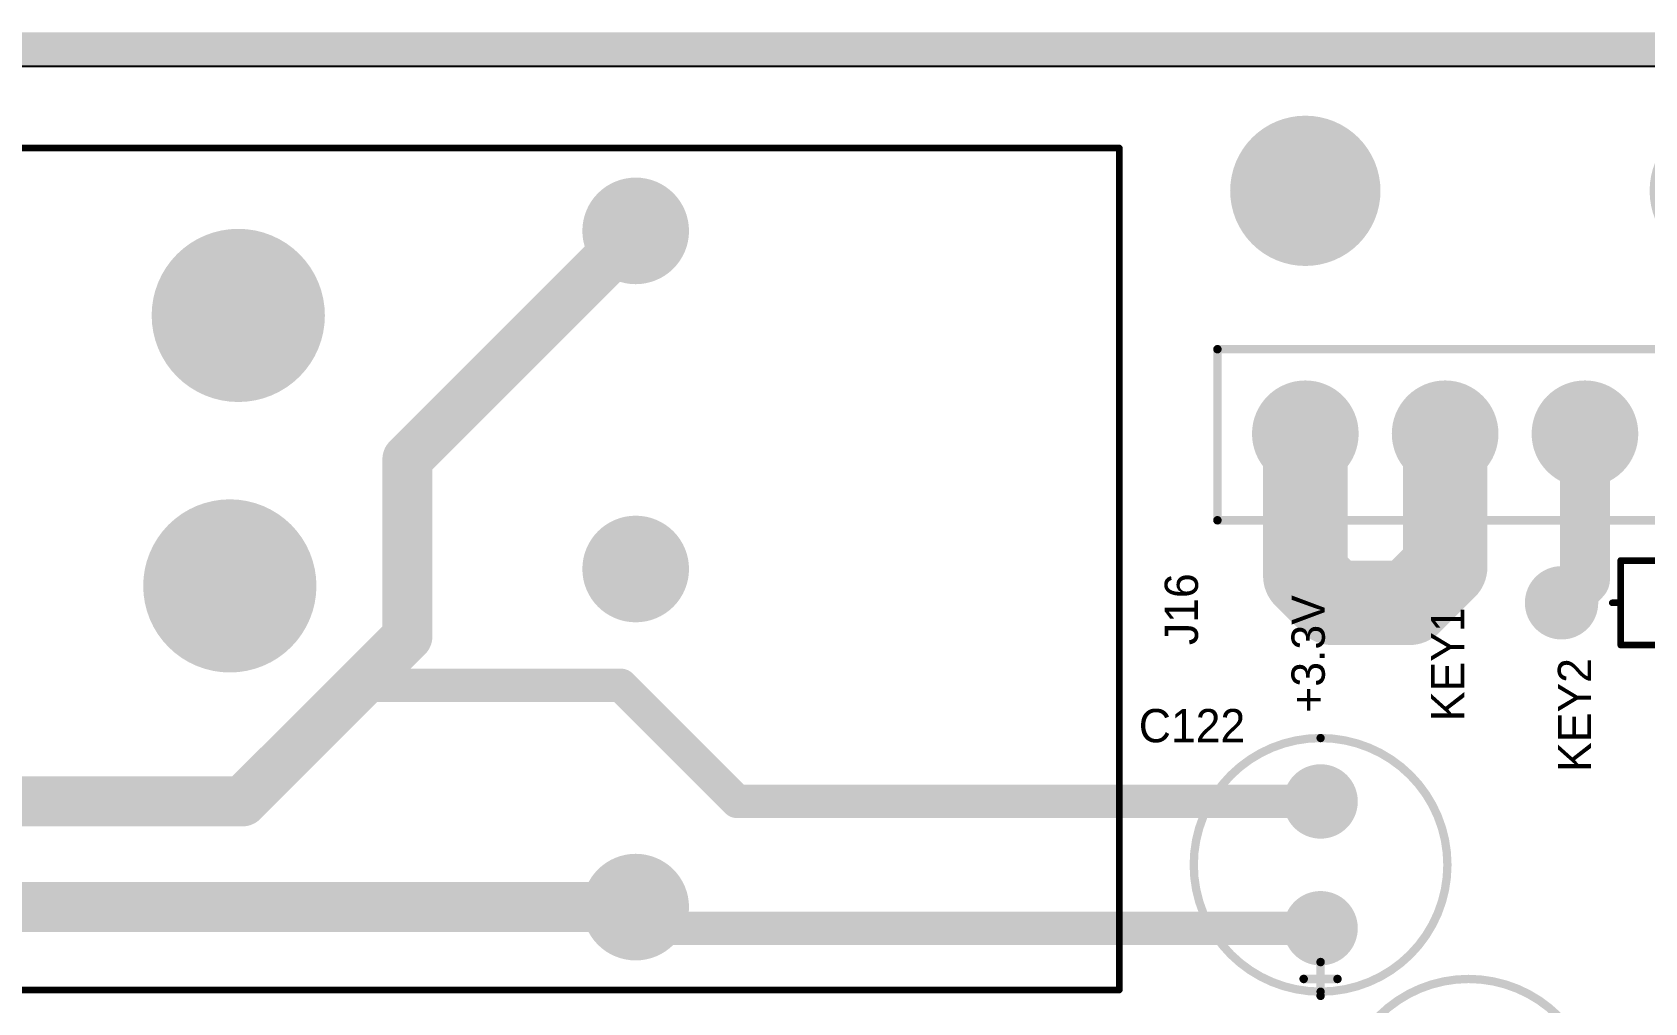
# Model space of a CAD drawing. Header units: millimetres. Extents: x 37 to 228, y -28 to 210.
# Drawn here: x 80.84 to 129.28, y 181.18 to 210.34 of the extents above; entities that cross this region are included whole.
import ezdxf

# ---------------------------------------------------------------- set-up
doc = ezdxf.new("R2010")
doc.units = ezdxf.units.MM
for name, color, linetype in [('BottomLayer', 5, 'Continuous'), ('BottomSolder', 6, 'Continuous'), ('InternalPlane1', 76, 'Continuous'), ('InternalPlane2', 16, 'Continuous'), ('KeepOutLayer', 6, 'Continuous'), ('MultiLayer', 9, 'Continuous'), ('TopLayer', 1, 'Continuous'), ('TopOverlay', 2, 'Continuous'), ('TopSolder', 216, 'Continuous')]:
    doc.layers.add(name, color=color, linetype=linetype)

# ---------------------------------------------------------------- blocks, each defined once
blk = doc.blocks.new('CAP_0_15_2')
at = {"layer": 'BottomLayer', "const_width": 1.016}
for points in [[(-2.413, 0, 1), (-1.397, 0, 1)], [(1.397, 0, 1), (2.413, 0, 1)]]:
    blk.add_lwpolyline(points, format="xyb", close=True, dxfattribs=at)
at = {"layer": 'BottomSolder', "const_width": 1.118}
for points in [[(-2.464, 0, 1), (-1.346, 0, 1)], [(1.346, 0, 1), (2.464, 0, 1)]]:
    blk.add_lwpolyline(points, format="xyb", close=True, dxfattribs=at)
at = {"layer": 'InternalPlane1', "const_width": 1.016}
for points in [[(-2.413, 0, 1), (-1.397, 0, 1)], [(1.397, 0, 1), (2.413, 0, 1)]]:
    blk.add_lwpolyline(points, format="xyb", close=True, dxfattribs=at)
at = {"layer": 'InternalPlane2', "const_width": 1.016}
for points in [[(-2.413, 0, 1), (-1.397, 0, 1)], [(1.397, 0, 1), (2.413, 0, 1)]]:
    blk.add_lwpolyline(points, format="xyb", close=True, dxfattribs=at)
at = {"layer": 'MultiLayer', "const_width": 1.016}
for points in [[(-2.413, 0, 1), (-1.397, 0, 1)], [(1.397, 0, 1), (2.413, 0, 1)]]:
    blk.add_lwpolyline(points, format="xyb", close=True, dxfattribs=at)
at = {"layer": 'TopLayer', "const_width": 1.016}
for points in [[(-2.413, 0, 1), (-1.397, 0, 1)], [(1.397, 0, 1), (2.413, 0, 1)]]:
    blk.add_lwpolyline(points, format="xyb", close=True, dxfattribs=at)
at = {"layer": 'TopOverlay'}
for points, const_width in [([(3.81, 0, 1), (-3.81, 0, 1)], 0.25), ([(3.365, 0.508, 1), (3.493, 0.508, 1)], 0.127), ([(-3.872, 0, 1), (-3.748, 0, 1)], 0.125), ([(2.857, 0, 1), (2.985, 0, 1)], 0.127), ([(3.748, 0, 1), (3.872, 0, 1)], 0.125), ([(3.873, 0, 1), (4, 0, 1)], 0.127), ([(3.365, -0.508, 1), (3.493, -0.508, 1)], 0.127)]:
    blk.add_lwpolyline(points, format="xyb", close=True, dxfattribs=dict(at, const_width=const_width))
at = {"layer": 'TopOverlay', "const_width": 0.254}
for points in [[(3.429, -0.508), (3.429, 0.508)], [(3.937, 0), (2.921, 0)]]:
    blk.add_lwpolyline(points, dxfattribs=at)
at = {"layer": 'TopSolder', "const_width": 1.118}
for points in [[(-2.464, 0, 1), (-1.346, 0, 1)], [(1.346, 0, 1), (2.464, 0, 1)]]:
    blk.add_lwpolyline(points, format="xyb", close=True, dxfattribs=at)
blk = doc.blocks.new('CAP_0_15_92')
at = {"layer": 'BottomLayer', "const_width": 1.016}
for points in [[(-2.413, 0, 1), (-1.397, 0, 1)], [(1.397, 0, 1), (2.413, 0, 1)]]:
    blk.add_lwpolyline(points, format="xyb", close=True, dxfattribs=at)
at = {"layer": 'BottomSolder', "const_width": 1.118}
for points in [[(-2.464, 0, 1), (-1.346, 0, 1)], [(1.346, 0, 1), (2.464, 0, 1)]]:
    blk.add_lwpolyline(points, format="xyb", close=True, dxfattribs=at)
at = {"layer": 'InternalPlane1', "const_width": 0.508}
for points in [[(1.409, 1.169, -0.203452), (2.401, 1.169)], [(0.736, -0.496, -0.203452), (0.736, 0.496)], [(3.074, 0.496, -0.203452), (3.074, -0.496)], [(2.401, -1.169, -0.203452), (1.409, -1.169)]]:
    blk.add_lwpolyline(points, format="xyb", dxfattribs=at)
at = {"layer": 'InternalPlane1'}
for points, const_width in [([(-2.413, 0, 1), (-1.397, 0, 1)], 1.016), ([(1.282, 1.169, 1), (1.536, 1.169, 1)], 0.254), ([(2.274, 1.169, 1), (2.528, 1.169, 1)], 0.254), ([(0.609, 0.496, 1), (0.863, 0.496, 1)], 0.254), ([(2.947, 0.496, 1), (3.201, 0.496, 1)], 0.254), ([(0.609, -0.496, 1), (0.863, -0.496, 1)], 0.254), ([(2.947, -0.496, 1), (3.201, -0.496, 1)], 0.254), ([(1.282, -1.169, 1), (1.536, -1.169, 1)], 0.254), ([(2.274, -1.169, 1), (2.528, -1.169, 1)], 0.254)]:
    blk.add_lwpolyline(points, format="xyb", close=True, dxfattribs=dict(at, const_width=const_width))
at = {"layer": 'InternalPlane2', "const_width": 0.508}
for points in [[(-2.401, 1.169, -0.203452), (-1.409, 1.169)], [(-3.074, -0.496, -0.203452), (-3.074, 0.496)], [(-0.736, 0.496, -0.203452), (-0.736, -0.496)], [(-1.409, -1.169, -0.203452), (-2.401, -1.169)]]:
    blk.add_lwpolyline(points, format="xyb", dxfattribs=at)
at = {"layer": 'InternalPlane2'}
for points, const_width in [([(-2.528, 1.169, 1), (-2.274, 1.169, 1)], 0.254), ([(-1.536, 1.169, 1), (-1.282, 1.169, 1)], 0.254), ([(1.397, 0, 1), (2.413, 0, 1)], 1.016), ([(-3.201, 0.496, 1), (-2.947, 0.496, 1)], 0.254), ([(-0.863, 0.496, 1), (-0.609, 0.496, 1)], 0.254), ([(-3.201, -0.496, 1), (-2.947, -0.496, 1)], 0.254), ([(-0.863, -0.496, 1), (-0.609, -0.496, 1)], 0.254), ([(-2.528, -1.169, 1), (-2.274, -1.169, 1)], 0.254), ([(-1.536, -1.169, 1), (-1.282, -1.169, 1)], 0.254)]:
    blk.add_lwpolyline(points, format="xyb", close=True, dxfattribs=dict(at, const_width=const_width))
at = {"layer": 'MultiLayer', "const_width": 1.016}
for points in [[(-2.413, 0, 1), (-1.397, 0, 1)], [(1.397, 0, 1), (2.413, 0, 1)]]:
    blk.add_lwpolyline(points, format="xyb", close=True, dxfattribs=at)
at = {"layer": 'TopLayer', "const_width": 1.016}
for points in [[(-2.413, 0, 1), (-1.397, 0, 1)], [(1.397, 0, 1), (2.413, 0, 1)]]:
    blk.add_lwpolyline(points, format="xyb", close=True, dxfattribs=at)
at = {"layer": 'TopOverlay'}
for points, const_width in [([(3.81, 0, 1), (-3.81, 0, 1)], 0.25), ([(-3.493, 0.508, 1), (-3.365, 0.508, 1)], 0.127), ([(-4, 0, 1), (-3.873, 0, 1)], 0.127), ([(-3.872, 0, 1), (-3.748, 0, 1)], 0.125), ([(-2.985, 0, 1), (-2.857, 0, 1)], 0.127), ([(3.748, 0, 1), (3.872, 0, 1)], 0.125), ([(-3.493, -0.508, 1), (-3.365, -0.508, 1)], 0.127)]:
    blk.add_lwpolyline(points, format="xyb", close=True, dxfattribs=dict(at, const_width=const_width))
at = {"layer": 'TopOverlay', "const_width": 0.254}
for points in [[(-3.429, 0.508), (-3.429, -0.508)], [(-2.921, 0), (-3.937, 0)]]:
    blk.add_lwpolyline(points, dxfattribs=at)
at = {"layer": 'TopSolder', "const_width": 1.118}
for points in [[(-2.464, 0, 1), (-1.346, 0, 1)], [(1.346, 0, 1), (2.464, 0, 1)]]:
    blk.add_lwpolyline(points, format="xyb", close=True, dxfattribs=at)
blk = doc.blocks.new('VRB1224XD_10WR2_150')
at = {"layer": 'BottomLayer', "const_width": 1.5}
for points in [[(10.426, 9.906, 1), (11.926, 9.906, 1)], [(10.426, -0.254, 1), (11.926, -0.254, 1)], [(10.426, -10.414, 1), (11.926, -10.414, 1)]]:
    blk.add_lwpolyline(points, format="xyb", close=True, dxfattribs=at)
at = {"layer": 'BottomSolder', "const_width": 1.602}
for points in [[(10.375, 9.906, 1), (11.977, 9.906, 1)], [(10.375, -0.254, 1), (11.977, -0.254, 1)], [(10.375, -10.414, 1), (11.977, -10.414, 1)]]:
    blk.add_lwpolyline(points, format="xyb", close=True, dxfattribs=at)
at = {"layer": 'InternalPlane1', "const_width": 1.258}
for points in [[(10.547, 9.906, 1), (11.805, 9.906, 1)], [(10.547, -0.254, 1), (11.805, -0.254, 1)], [(10.547, -10.414, 1), (11.805, -10.414, 1)]]:
    blk.add_lwpolyline(points, format="xyb", close=True, dxfattribs=at)
at = {"layer": 'InternalPlane2', "const_width": 1.258}
for points in [[(10.547, 9.906, 1), (11.805, 9.906, 1)], [(10.547, -0.254, 1), (11.805, -0.254, 1)], [(10.547, -10.414, 1), (11.805, -10.414, 1)]]:
    blk.add_lwpolyline(points, format="xyb", close=True, dxfattribs=at)
at = {"layer": 'MultiLayer', "const_width": 1.5}
for points in [[(10.426, 9.906, 1), (11.926, 9.906, 1)], [(10.426, -0.254, 1), (11.926, -0.254, 1)], [(10.426, -10.414, 1), (11.926, -10.414, 1)]]:
    blk.add_lwpolyline(points, format="xyb", close=True, dxfattribs=at)
at = {"layer": 'TopLayer', "const_width": 1.5}
for points in [[(10.426, 9.906, 1), (11.926, 9.906, 1)], [(10.426, -0.254, 1), (11.926, -0.254, 1)], [(10.426, -10.414, 1), (11.926, -10.414, 1)]]:
    blk.add_lwpolyline(points, format="xyb", close=True, dxfattribs=at)
at = {"layer": 'TopOverlay', "const_width": 0.2}
for points in [[(-10.884, 12.396), (0.381, 12.396)], [(0.381, 12.396), (12.916, 12.396)], [(12.916, 12.396), (25.704, 12.396)], [(25.704, -12.904), (25.704, 12.396)], [(-10.884, -12.904), (12.916, -12.904)], [(12.916, -12.904), (25.704, -12.904)]]:
    blk.add_lwpolyline(points, dxfattribs=at)
at = {"layer": 'TopOverlay', "const_width": 0.1}
for points in [[(0.331, 12.396, 1), (0.431, 12.396, 1)], [(0.331, 12.396, 1), (0.431, 12.396, 1)], [(12.866, 12.396, 1), (12.966, 12.396, 1)], [(12.866, 12.396, 1), (12.966, 12.396, 1)], [(25.654, 12.396, 1), (25.754, 12.396, 1)], [(25.654, 12.396, 1), (25.754, 12.396, 1)], [(12.866, -12.904, 1), (12.966, -12.904, 1)], [(12.866, -12.904, 1), (12.966, -12.904, 1)], [(25.654, -12.904, 1), (25.754, -12.904, 1)], [(25.654, -12.904, 1), (25.754, -12.904, 1)]]:
    blk.add_lwpolyline(points, format="xyb", close=True, dxfattribs=at)
at = {"layer": 'TopSolder', "const_width": 1.602}
for points in [[(10.375, 9.906, 1), (11.977, 9.906, 1)], [(10.375, -0.254, 1), (11.977, -0.254, 1)], [(10.375, -10.414, 1), (11.977, -10.414, 1)]]:
    blk.add_lwpolyline(points, format="xyb", close=True, dxfattribs=at)
blk = doc.blocks.new('CON_1X4_4_2___L____2_157')
at = {"layer": 'BottomLayer'}
for points, const_width in [([(-7.05, 0, 1), (-5.55, 0, 1)], 1.5), ([(-2.85, 0, 1), (-1.35, 0, 1)], 1.5), ([(1.35, 0, 1), (2.85, 0, 1)], 1.5), ([(5.55, 0, 1), (7.05, 0, 1)], 1.5), ([(-6.935, -7.3, 1), (-5.665, -7.3, 1)], 1.27), ([(5.665, -7.3, 1), (6.935, -7.3, 1)], 1.27)]:
    blk.add_lwpolyline(points, format="xyb", close=True, dxfattribs=dict(at, const_width=const_width))
at = {"layer": 'BottomSolder'}
for points, const_width in [([(-7.101, 0, 1), (-5.499, 0, 1)], 1.602), ([(-2.901, 0, 1), (-1.299, 0, 1)], 1.602), ([(1.299, 0, 1), (2.901, 0, 1)], 1.602), ([(5.499, 0, 1), (7.101, 0, 1)], 1.602), ([(-6.986, -7.3, 1), (-5.614, -7.3, 1)], 1.372), ([(5.614, -7.3, 1), (6.986, -7.3, 1)], 1.372)]:
    blk.add_lwpolyline(points, format="xyb", close=True, dxfattribs=dict(at, const_width=const_width))
at = {"layer": 'InternalPlane1'}
for points, const_width in [([(-7.054, 0, 1), (-5.546, 0, 1)], 1.508), ([(-2.854, 0, 1), (-1.346, 0, 1)], 1.508), ([(1.346, 0, 1), (2.854, 0, 1)], 1.508), ([(5.546, 0, 1), (7.054, 0, 1)], 1.508), ([(-7.429, -7.3, 1), (-5.171, -7.3, 1)], 2.258), ([(5.171, -7.3, 1), (7.429, -7.3, 1)], 2.258)]:
    blk.add_lwpolyline(points, format="xyb", close=True, dxfattribs=dict(at, const_width=const_width))
at = {"layer": 'InternalPlane2'}
for points, const_width in [([(-7.054, 0, 1), (-5.546, 0, 1)], 1.508), ([(-2.854, 0, 1), (-1.346, 0, 1)], 1.508), ([(1.346, 0, 1), (2.854, 0, 1)], 1.508), ([(5.546, 0, 1), (7.054, 0, 1)], 1.508), ([(-7.429, -7.3, 1), (-5.171, -7.3, 1)], 2.258), ([(5.171, -7.3, 1), (7.429, -7.3, 1)], 2.258)]:
    blk.add_lwpolyline(points, format="xyb", close=True, dxfattribs=dict(at, const_width=const_width))
at = {"layer": 'MultiLayer'}
for points, const_width in [([(-7.05, 0, 1), (-5.55, 0, 1)], 1.5), ([(-2.85, 0, 1), (-1.35, 0, 1)], 1.5), ([(1.35, 0, 1), (2.85, 0, 1)], 1.5), ([(5.55, 0, 1), (7.05, 0, 1)], 1.5), ([(-6.935, -7.3, 1), (-5.665, -7.3, 1)], 1.27), ([(5.665, -7.3, 1), (6.935, -7.3, 1)], 1.27)]:
    blk.add_lwpolyline(points, format="xyb", close=True, dxfattribs=dict(at, const_width=const_width))
at = {"layer": 'TopLayer'}
for points, const_width in [([(-7.05, 0, 1), (-5.55, 0, 1)], 1.5), ([(-2.85, 0, 1), (-1.35, 0, 1)], 1.5), ([(1.35, 0, 1), (2.85, 0, 1)], 1.5), ([(5.55, 0, 1), (7.05, 0, 1)], 1.5), ([(-6.935, -7.3, 1), (-5.665, -7.3, 1)], 1.27), ([(5.665, -7.3, 1), (6.935, -7.3, 1)], 1.27)]:
    blk.add_lwpolyline(points, format="xyb", close=True, dxfattribs=dict(at, const_width=const_width))
at = {"layer": 'TopOverlay', "const_width": 0.254}
for points in [[(-8.84, 2.6), (-8.84, -2.54)], [(8.94, 2.6), (-8.84, 2.6)], [(8.94, 2.6), (8.94, -2.54)], [(8.94, -2.54), (-8.84, -2.54)]]:
    blk.add_lwpolyline(points, dxfattribs=at)
at = {"layer": 'TopOverlay', "const_width": 0.127}
for points in [[(-8.903, 2.6, 1), (-8.776, 2.6, 1)], [(-8.903, 2.6, 1), (-8.776, 2.6, 1)], [(8.877, 2.6, 1), (9.004, 2.6, 1)], [(8.877, 2.6, 1), (9.004, 2.6, 1)], [(-8.903, -2.54, 1), (-8.776, -2.54, 1)], [(-8.903, -2.54, 1), (-8.776, -2.54, 1)], [(8.877, -2.54, 1), (9.004, -2.54, 1)], [(8.877, -2.54, 1), (9.004, -2.54, 1)]]:
    blk.add_lwpolyline(points, format="xyb", close=True, dxfattribs=at)
at = {"layer": 'TopSolder'}
for points, const_width in [([(-7.101, 0, 1), (-5.499, 0, 1)], 1.602), ([(-2.901, 0, 1), (-1.299, 0, 1)], 1.602), ([(1.299, 0, 1), (2.901, 0, 1)], 1.602), ([(5.499, 0, 1), (7.101, 0, 1)], 1.602), ([(-6.986, -7.3, 1), (-5.614, -7.3, 1)], 1.372), ([(5.614, -7.3, 1), (6.986, -7.3, 1)], 1.372)]:
    blk.add_lwpolyline(points, format="xyb", close=True, dxfattribs=dict(at, const_width=const_width))
blk = doc.blocks.new('DIODE_0_3_165')
at = {"layer": 'BottomLayer', "const_width": 1}
for points in [[(-4.31, 0, 1), (-3.31, 0, 1)], [(3.31, 0, 1), (4.31, 0, 1)]]:
    blk.add_lwpolyline(points, format="xyb", close=True, dxfattribs=at)
at = {"layer": 'BottomSolder', "const_width": 1.102}
for points in [[(-4.361, 0, 1), (-3.259, 0, 1)], [(3.259, 0, 1), (4.361, 0, 1)]]:
    blk.add_lwpolyline(points, format="xyb", close=True, dxfattribs=at)
at = {"layer": 'InternalPlane1', "const_width": 1.008}
for points in [[(-4.314, 0, 1), (-3.306, 0, 1)], [(3.306, 0, 1), (4.314, 0, 1)]]:
    blk.add_lwpolyline(points, format="xyb", close=True, dxfattribs=at)
at = {"layer": 'InternalPlane2', "const_width": 1.008}
for points in [[(-4.314, 0, 1), (-3.306, 0, 1)], [(3.306, 0, 1), (4.314, 0, 1)]]:
    blk.add_lwpolyline(points, format="xyb", close=True, dxfattribs=at)
at = {"layer": 'MultiLayer', "const_width": 1}
for points in [[(-4.31, 0, 1), (-3.31, 0, 1)], [(3.31, 0, 1), (4.31, 0, 1)]]:
    blk.add_lwpolyline(points, format="xyb", close=True, dxfattribs=at)
at = {"layer": 'TopLayer', "const_width": 1}
for points in [[(-4.31, 0, 1), (-3.31, 0, 1)], [(3.31, 0, 1), (4.31, 0, 1)]]:
    blk.add_lwpolyline(points, format="xyb", close=True, dxfattribs=at)
at = {"layer": 'TopOverlay', "const_width": 0.2}
for points in [[(-2.032, -1.27), (-2.032, 1.27)], [(-2.032, 1.27), (2.032, 1.27)], [(2.032, -1.27), (2.032, 1.27)], [(-2.286, 0), (-2.032, 0)], [(2.032, 0), (2.286, 0)], [(-2.032, -1.27), (2.032, -1.27)]]:
    blk.add_lwpolyline(points, dxfattribs=at)
at = {"layer": 'TopOverlay', "const_width": 0.1}
for points in [[(-2.082, 1.27, 1), (-1.982, 1.27, 1)], [(-2.082, 1.27, 1), (-1.982, 1.27, 1)], [(1.982, 1.27, 1), (2.082, 1.27, 1)], [(1.982, 1.27, 1), (2.082, 1.27, 1)], [(-2.336, 0, 1), (-2.236, 0, 1)], [(-2.082, 0, 1), (-1.982, 0, 1)], [(1.982, 0, 1), (2.082, 0, 1)], [(2.236, 0, 1), (2.336, 0, 1)], [(-2.082, -1.27, 1), (-1.982, -1.27, 1)], [(-2.082, -1.27, 1), (-1.982, -1.27, 1)], [(1.982, -1.27, 1), (2.082, -1.27, 1)], [(1.982, -1.27, 1), (2.082, -1.27, 1)]]:
    blk.add_lwpolyline(points, format="xyb", close=True, dxfattribs=at)
at = {"layer": 'TopOverlay'}
blk.add_solid([(0.762, -1.27), (2.032, -1.27), (0.762, 1.27), (2.032, 1.27)], dxfattribs=at)
at = {"layer": 'TopSolder', "const_width": 1.102}
for points in [[(-4.361, 0, 1), (-3.259, 0, 1)], [(3.259, 0, 1), (4.361, 0, 1)]]:
    blk.add_lwpolyline(points, format="xyb", close=True, dxfattribs=at)

msp = doc.modelspace()

# ---------------------------------------------------------------- linework, layer by layer
at = {"layer": 'BottomLayer'}
for points, const_width in [([(92.105, 197.515), (98.963, 204.373)], 1.5), ([(119.079, 194.036), (119.079, 198.277)], 2.54), ([(123.279, 194.272), (123.279, 198.277)], 2.54), ([(127.479, 193.9), (127.479, 198.277)], 1.5), ([(92.105, 192.181), (92.105, 197.515)], 1.5), ([(119.079, 194.036), (119.918, 193.197)], 2.54), ([(122.204, 193.197), (123.279, 194.272)], 2.54), ([(119.918, 193.197), (122.204, 193.197)], 2.54), ([(126.776, 193.197), (127.479, 193.9)], 1.5), ([(90.644, 190.72), (92.105, 192.181)], 1.5), ([(87.152, 187.228), (90.644, 190.72)], 1.5), ([(90.644, 190.72), (98.518, 190.72)], 1), ([(98.518, 190.72), (102.011, 187.228)], 1), ([(65.562, 187.228), (87.152, 187.228)], 1.5), ([(102.011, 187.228), (119.537, 187.228)], 1), ([(70.007, 184.053), (98.963, 184.053)], 1.5), ([(98.963, 184.053), (99.598, 183.418)], 1), ([(99.598, 183.418), (119.537, 183.418)], 1)]:
    msp.add_lwpolyline(points, dxfattribs=dict(at, const_width=const_width))
for points, const_width in [([(98.588, 204.373, 1), (99.338, 204.373, 1)], 0.75), ([(85.775, 201.833, 1), (88.275, 201.833, 1)], 2.5), ([(118.444, 198.277, 1), (119.714, 198.277, 1)], 1.27), ([(122.644, 198.277, 1), (123.914, 198.277, 1)], 1.27), ([(127.104, 198.277, 1), (127.854, 198.277, 1)], 0.75), ([(91.73, 197.515, 1), (92.48, 197.515, 1)], 0.75), ([(91.73, 197.515, 1), (92.48, 197.515, 1)], 0.75), ([(85.521, 193.705, 1), (88.021, 193.705, 1)], 2.5), ([(118.444, 194.036, 1), (119.714, 194.036, 1)], 1.27), ([(118.444, 194.036, 1), (119.714, 194.036, 1)], 1.27), ([(122.644, 194.272, 1), (123.914, 194.272, 1)], 1.27), ([(122.644, 194.272, 1), (123.914, 194.272, 1)], 1.27), ([(119.283, 193.197, 1), (120.553, 193.197, 1)], 1.27), ([(119.283, 193.197, 1), (120.553, 193.197, 1)], 1.27), ([(121.569, 193.197, 1), (122.839, 193.197, 1)], 1.27), ([(121.569, 193.197, 1), (122.839, 193.197, 1)], 1.27), ([(127.104, 193.9, 1), (127.854, 193.9, 1)], 0.75), ([(127.104, 193.9, 1), (127.854, 193.9, 1)], 0.75), ([(126.401, 193.197, 1), (127.151, 193.197, 1)], 0.75), ([(91.73, 192.181, 1), (92.48, 192.181, 1)], 0.75), ([(91.73, 192.181, 1), (92.48, 192.181, 1)], 0.75), ([(90.269, 190.72, 1), (91.02, 190.72, 1)], 0.75), ([(90.269, 190.72, 1), (91.02, 190.72, 1)], 0.75), ([(90.395, 190.72, 1), (90.894, 190.72, 1)], 0.5), ([(98.269, 190.72, 1), (98.768, 190.72, 1)], 0.5), ([(98.269, 190.72, 1), (98.768, 190.72, 1)], 0.5), ([(86.777, 187.228, 1), (87.527, 187.228, 1)], 0.75), ([(86.777, 187.228, 1), (87.527, 187.228, 1)], 0.75), ([(101.761, 187.228, 1), (102.261, 187.228, 1)], 0.5), ([(101.761, 187.228, 1), (102.261, 187.228, 1)], 0.5), ([(119.287, 187.228, 1), (119.787, 187.228, 1)], 0.5), ([(98.588, 184.053, 1), (99.338, 184.053, 1)], 0.75), ([(98.713, 184.053, 1), (99.213, 184.053, 1)], 0.5), ([(99.348, 183.418, 1), (99.848, 183.418, 1)], 0.5), ([(99.348, 183.418, 1), (99.848, 183.418, 1)], 0.5), ([(119.287, 183.418, 1), (119.787, 183.418, 1)], 0.5)]:
    msp.add_lwpolyline(points, format="xyb", close=True, dxfattribs=dict(at, const_width=const_width))
at = {"layer": 'BottomSolder', "const_width": 2.602}
for points in [[(85.724, 201.833, 1), (88.326, 201.833, 1)], [(85.47, 193.705, 1), (88.072, 193.705, 1)]]:
    msp.add_lwpolyline(points, format="xyb", close=True, dxfattribs=at)
at = {"layer": 'InternalPlane1'}
msp.add_line((47.403, 209.324), (226.977, 209.324), dxfattribs=at)
at = {"layer": 'InternalPlane1', "const_width": 1.016}
msp.add_lwpolyline([(47.02, 209.834), (227.36, 209.834)], dxfattribs=at)
at = {"layer": 'InternalPlane1', "const_width": 2.008}
for points in [[(86.021, 201.833, 1), (88.029, 201.833, 1)], [(85.767, 193.705, 1), (87.775, 193.705, 1)]]:
    msp.add_lwpolyline(points, format="xyb", close=True, dxfattribs=at)
at = {"layer": 'InternalPlane2'}
msp.add_line((47.403, 209.324), (226.977, 209.324), dxfattribs=at)
at = {"layer": 'InternalPlane2', "const_width": 1.016}
msp.add_lwpolyline([(47.02, 209.834), (227.36, 209.834)], dxfattribs=at)
at = {"layer": 'InternalPlane2', "const_width": 2.008}
for points in [[(86.021, 201.833, 1), (88.029, 201.833, 1)], [(85.767, 193.705, 1), (87.775, 193.705, 1)]]:
    msp.add_lwpolyline(points, format="xyb", close=True, dxfattribs=at)
at = {"layer": 'KeepOutLayer', "const_width": 0.254}
msp.add_lwpolyline([(47.02, 209.707), (227.36, 209.707)], dxfattribs=at)
at = {"layer": 'MultiLayer', "const_width": 2.5}
for points in [[(85.775, 201.833, 1), (88.275, 201.833, 1)], [(85.521, 193.705, 1), (88.021, 193.705, 1)]]:
    msp.add_lwpolyline(points, format="xyb", close=True, dxfattribs=at)
at = {"layer": 'TopLayer'}
for points, const_width in [([(85.775, 201.833, 1), (88.275, 201.833, 1)], 2.5), ([(118.444, 198.277, 1), (119.714, 198.277, 1)], 1.27), ([(122.644, 198.277, 1), (123.914, 198.277, 1)], 1.27), ([(127.104, 198.277, 1), (127.854, 198.277, 1)], 0.75), ([(85.521, 193.705, 1), (88.021, 193.705, 1)], 2.5), ([(118.444, 194.009, 1), (119.714, 194.009, 1)], 1.27), ([(118.444, 194.009, 1), (119.714, 194.009, 1)], 1.27), ([(122.644, 194.272, 1), (123.914, 194.272, 1)], 1.27), ([(122.644, 194.272, 1), (123.914, 194.272, 1)], 1.27), ([(119.256, 193.197, 1), (120.526, 193.197, 1)], 1.27), ([(119.256, 193.197, 1), (120.526, 193.197, 1)], 1.27), ([(121.569, 193.197, 1), (122.839, 193.197, 1)], 1.27), ([(121.569, 193.197, 1), (122.839, 193.197, 1)], 1.27), ([(127.104, 193.9, 1), (127.854, 193.9, 1)], 0.75), ([(127.104, 193.9, 1), (127.854, 193.9, 1)], 0.75), ([(126.401, 193.197, 1), (127.151, 193.197, 1)], 0.75)]:
    msp.add_lwpolyline(points, format="xyb", close=True, dxfattribs=dict(at, const_width=const_width))
for points, const_width in [([(119.079, 194.009), (119.079, 198.277)], 2.54), ([(123.279, 194.272), (123.279, 198.277)], 2.54), ([(127.479, 193.9), (127.479, 198.277)], 1.5), ([(119.079, 194.009), (119.891, 193.197)], 2.54), ([(122.204, 193.197), (123.279, 194.272)], 2.54), ([(119.891, 193.197), (122.204, 193.197)], 2.54), ([(126.776, 193.197), (127.479, 193.9)], 1.5)]:
    msp.add_lwpolyline(points, dxfattribs=dict(at, const_width=const_width))
at = {"layer": 'TopSolder', "const_width": 2.602}
for points in [[(85.724, 201.833, 1), (88.326, 201.833, 1)], [(85.47, 193.705, 1), (88.072, 193.705, 1)]]:
    msp.add_lwpolyline(points, format="xyb", close=True, dxfattribs=at)

# ---------------------------------------------------------------- block references
for name, p, rotation in [('CON_1X4_4_2___L____2_157', (125.379, 198.277), 180), ('DIODE_0_3_165', (130.586, 193.197), 360), ('CAP_0_15_2', (119.537, 185.323), 270), ('CAP_0_15_92', (123.982, 178.084), 180)]:
    msp.add_blockref(name, p, dxfattribs=dict(rotation=rotation))
msp.add_blockref('VRB1224XD_10WR2_150', (87.787, 194.467))

# ---------------------------------------------------------------- texts
at = {"layer": 'TopOverlay'}
for s, p in [('J16', (115.854, 191.927)), ('+3.3V', (119.664, 189.895)), ('KEY1', (123.855, 189.641)), ('KEY2', (127.665, 188.117))]:
    msp.add_text(s, height=1, rotation=90, dxfattribs=at).set_placement(p)
msp.add_text('C122', height=1, dxfattribs=at).set_placement((114.076, 189.006))

doc.saveas('drawing.dxf')
